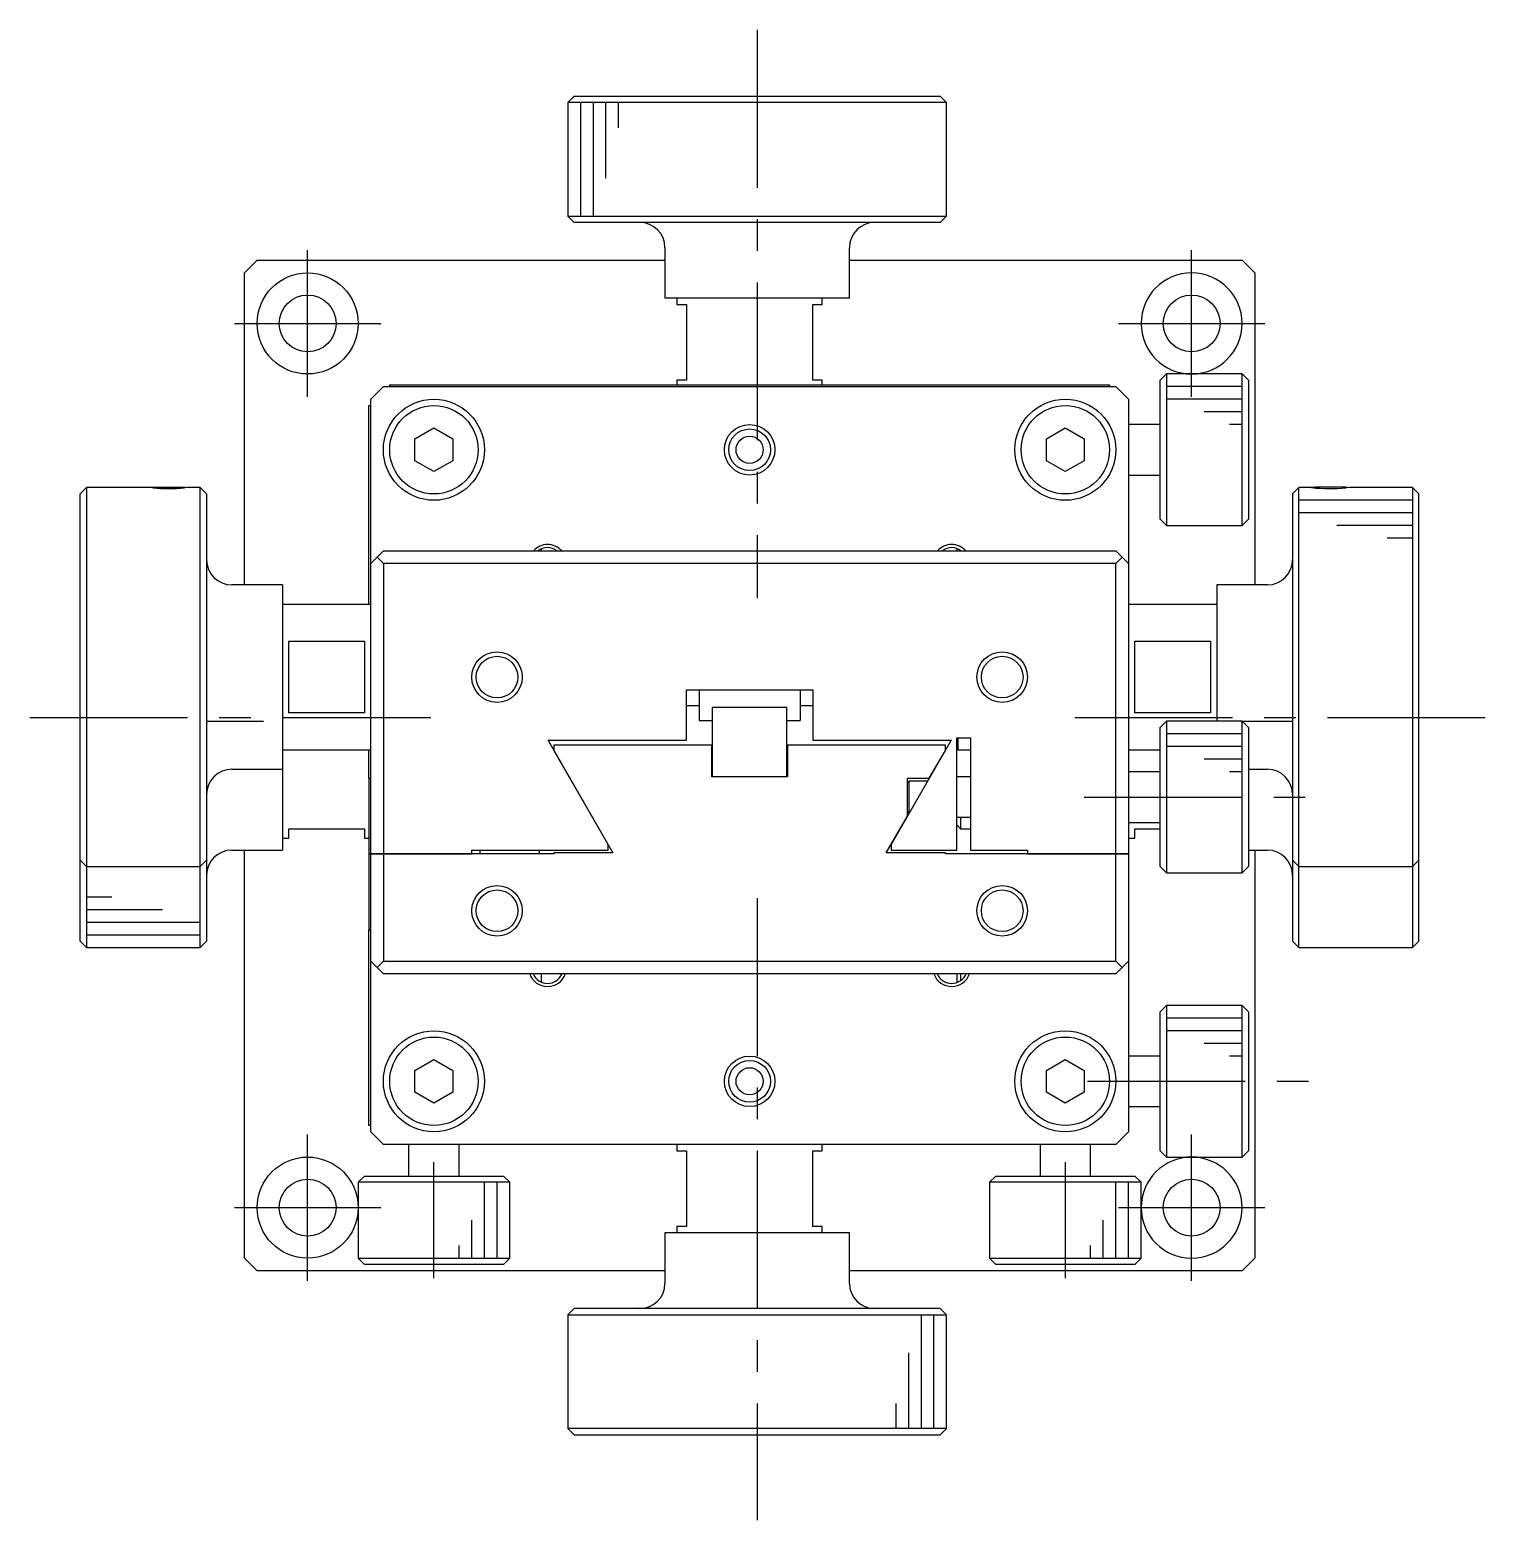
# Model space of a CAD drawing. Extents: x -223 to 406, y -20 to 447.
# Drawn here: x -2.9 to 112.3, y 171.2 to 289.2 of the extents above; entities that cross this region are included whole.
import ezdxf

# ---------------------------------------------------------------- set-up
doc = ezdxf.new("R2010")
doc.units = 0
doc.header["$LTSCALE"] = 10
doc.linetypes.add('CENTER', pattern=[2, 1.25, -0.25, 0.25, -0.25])
doc.layers.get('0').update_dxf_attribs({"linetype": 'CONTINUOUS'})
doc.layers.add('CENTER', color=1, linetype='CENTER')

msp = doc.modelspace()

# ---------------------------------------------------------------- linework, layer by layer
at = {"color": 7, "linetype": 'CONTINUOUS'}
for p, q in [((40.160316, 283.902926), (39.660316, 283.402926)), ((69.660316, 283.402926), (39.660316, 283.402926)), ((39.660316, 283.402926), (39.660316, 274.402926)), ((40.160316, 283.902926), (69.160316, 283.902926)), ((69.660316, 283.402926), (69.160316, 283.902926)), ((69.660316, 274.402926), (69.660316, 283.402926)), ((39.660316, 274.402926), (54.660316, 274.402926)), ((39.660316, 274.402926), (40.160316, 273.902926)), ((54.660316, 273.902926), (40.160316, 273.902926)), ((54.660316, 274.402926), (69.660316, 274.402926)), ((69.160316, 273.902926), (54.660316, 273.902926)), ((69.160316, 273.902926), (69.660316, 274.402926)), ((47.360316, 271.902926), (47.360316, 267.902926)), ((61.960316, 267.902926), (61.960316, 271.902926)), ((15.060316, 270.902926), (14.060316, 269.902926)), ((15.060316, 270.902926), (47.360316, 270.902926)), ((61.960316, 270.902926), (93.060316, 270.902926)), ((94.060316, 269.902926), (93.060316, 270.902926)), ((14.060316, 245.202926), (14.060316, 269.902926)), ((94.060316, 269.902926), (94.060316, 245.202926)), ((61.960316, 267.902926), (47.360316, 267.902926)), ((48.310316, 267.902926), (48.310316, 267.402926)), ((59.810316, 267.402926), (59.810316, 267.902926)), ((48.310316, 267.402926), (49.060316, 267.402926)), ((49.060316, 267.402926), (49.060316, 261.402926)), ((59.060316, 267.402926), (59.810316, 267.402926)), ((59.060316, 261.402926), (59.060316, 267.402926)), ((25.060316, 260.902926), (24.060316, 259.902926)), ((25.060316, 260.902926), (83.060316, 260.902926)), ((25.560316, 260.902926), (25.560316, 261.052926)), ((25.560316, 261.052926), (82.560316, 261.052926)), ((49.060316, 261.402926), (48.310316, 261.402926)), ((48.310316, 261.402926), (48.310316, 261.052926)), ((59.810316, 261.402926), (59.060316, 261.402926)), ((59.810316, 261.052926), (59.810316, 261.402926)), ((82.560316, 261.052926), (82.560316, 260.902926)), ((84.060316, 259.902926), (83.060316, 260.902926)), ((87.060316, 261.902926), (86.560316, 261.402926)), ((86.560316, 250.402926), (86.560316, 261.402926)), ((87.060316, 261.902926), (87.060316, 249.902926)), ((93.060316, 261.902926), (87.060316, 261.902926)), ((93.060316, 255.967684), (93.060316, 261.902926)), ((93.560316, 261.402926), (93.060316, 261.902926)), ((93.560316, 261.402926), (93.560316, 255.962288)), ((24.060316, 246.902926), (24.060316, 259.902926)), ((84.060316, 259.902926), (84.060316, 246.902926)), ((23.910316, 259.402926), (24.060316, 259.402926)), ((23.910316, 243.652926), (23.910316, 259.402926)), ((27.560316, 256.768951), (29.060316, 257.634976)), ((29.060316, 257.634976), (30.560316, 256.768951)), ((77.560316, 256.768951), (79.060316, 257.634976)), ((79.060316, 257.634976), (80.560316, 256.768951)), ((86.560316, 257.902926), (84.060335, 257.902926)), ((27.560316, 255.0369), (27.560316, 256.768951)), ((30.560316, 256.768951), (30.560316, 255.0369)), ((77.560316, 255.0369), (77.560316, 256.768951)), ((80.560316, 256.768951), (80.560316, 255.0369)), ((29.060316, 254.170875), (27.560316, 255.0369)), ((30.560316, 255.0369), (29.060316, 254.170875)), ((79.060316, 254.170875), (77.560316, 255.0369)), ((80.560316, 255.0369), (79.060316, 254.170875)), ((93.060316, 249.902926), (93.060316, 255.967684)), ((93.560316, 255.962288), (93.560316, 250.402926)), ((84.060316, 253.902926), (86.560316, 253.902926)), ((1.560316, 252.902926), (1.060316, 252.402926)), ((1.560316, 252.902926), (1.560316, 222.902926)), ((6.751103, 252.902926), (1.560316, 252.902926)), ((6.810316, 252.932532), (6.751103, 252.902926)), ((6.810316, 252.932532), (6.812029, 252.932532)), ((6.812029, 252.932532), (6.825705, 252.932532)), ((6.825705, 252.932532), (9.310316, 252.932532)), ((9.369528, 252.902926), (9.310316, 252.932532)), ((10.560316, 252.902926), (9.560311, 252.902926)), ((10.560316, 222.902926), (10.560316, 252.902926)), ((11.060316, 252.402926), (10.560316, 252.902926)), ((97.560316, 252.902926), (97.060316, 252.402926)), ((97.560316, 222.902926), (97.560316, 252.902926)), ((98.751103, 252.902926), (97.560316, 252.902926)), ((98.810316, 252.932532), (98.751103, 252.902926)), ((101.310316, 252.932532), (98.810316, 252.932532)), ((101.369528, 252.902926), (101.310316, 252.932532)), ((106.560316, 252.902926), (101.560311, 252.902926)), ((106.560316, 252.902926), (106.560316, 222.902926)), ((107.060316, 252.402926), (106.560316, 252.902926)), ((1.060316, 223.402926), (1.060316, 252.402926)), ((11.060316, 252.402926), (11.060316, 223.402926)), ((97.060316, 252.402926), (97.060316, 223.402926)), ((107.060316, 223.402926), (107.060316, 252.402926)), ((86.560316, 250.402926), (87.060316, 249.902926)), ((93.060316, 249.902926), (93.560316, 250.402926)), ((87.060316, 249.902926), (93.060316, 249.902926)), ((24.560316, 247.402926), (25.060316, 247.902926)), ((25.060316, 247.902926), (83.060316, 247.902926)), ((37.560316, 248.04857), (37.560316, 247.902926)), ((70.460316, 248.087198), (70.460316, 247.902926)), ((70.760316, 247.938541), (70.760316, 247.902926)), ((83.060316, 247.902926), (83.560316, 247.402926)), ((24.060316, 246.902926), (24.560316, 247.402926)), ((24.060316, 223.902926), (24.060316, 246.902926)), ((24.560316, 247.402926), (25.060316, 246.902926)), ((25.060316, 246.902926), (25.060316, 223.902926)), ((83.060316, 246.902926), (25.060316, 246.902926)), ((83.060316, 246.902926), (83.560316, 247.402926)), ((83.060316, 223.902926), (83.060316, 246.902926)), ((83.560316, 247.402926), (84.060316, 246.902926)), ((84.060316, 246.902926), (84.060316, 223.902926)), ((1.560316, 246.502926), (1.560316, 222.902926)), ((10.560316, 241.402926), (10.560316, 246.502926)), ((97.560316, 241.402926), (97.560316, 246.502926)), ((106.560316, 246.502926), (106.560316, 222.902926)), ((17.060316, 245.202926), (13.060316, 245.202926)), ((17.060316, 245.202926), (17.060316, 230.602926)), ((91.060316, 245.202926), (91.060316, 234.402926)), ((95.060316, 245.202926), (91.060316, 245.202926)), ((24.060316, 243.652926), (17.060316, 243.652926)), ((91.060316, 243.652926), (84.060316, 243.652926)), ((17.560316, 235.063471), (17.560316, 240.74238)), ((17.560316, 240.74238), (23.560316, 240.74238)), ((23.560316, 240.74238), (23.560316, 235.063471)), ((84.560316, 235.063471), (84.560316, 240.74238)), ((84.560316, 240.74238), (90.560316, 240.74238)), ((90.560316, 240.74238), (90.560316, 235.063471)), ((49.060316, 236.902926), (59.060316, 236.902926)), ((49.060316, 232.902926), (49.060316, 236.902926)), ((50.060316, 236.902926), (50.060316, 234.477926)), ((58.060316, 236.902926), (58.060316, 234.477926)), ((59.060316, 236.902926), (59.060316, 232.902926)), ((23.560316, 235.063471), (17.560316, 235.063471)), ((49.060316, 235.652926), (50.060316, 235.652926)), ((51.110316, 230.002926), (51.110316, 235.502926)), ((57.010316, 235.502926), (51.110316, 235.502926)), ((57.010316, 230.002926), (57.010316, 235.502926)), ((58.060316, 235.652926), (59.060316, 235.652926)), ((90.560316, 235.063471), (84.560316, 235.063471)), ((10.560316, 231.502926), (10.560316, 234.402926)), ((11.060316, 234.402926), (15.560316, 234.402926)), ((50.060316, 234.477926), (51.110316, 234.477926)), ((57.010316, 234.477926), (58.060316, 234.477926)), ((87.060316, 234.402926), (86.560316, 233.902926)), ((86.560316, 222.902926), (86.560316, 233.902926)), ((87.060316, 234.402926), (87.060316, 222.402926)), ((93.060316, 234.402926), (87.060316, 234.402926)), ((93.060316, 222.403275), (93.060316, 234.402926)), ((93.560316, 233.902926), (93.060316, 234.402926)), ((93.060316, 234.402926), (97.060316, 234.402926)), ((93.560316, 233.902926), (93.560316, 222.903246)), ((97.560316, 231.502926), (97.560316, 234.402926)), ((42.860316, 224.65126), (38.096214, 232.902926)), ((38.096214, 232.902926), (49.060316, 232.902926)), ((38.560316, 232.502926), (38.560316, 232.10285)), ((51.060316, 232.502926), (38.560316, 232.502926)), ((51.060316, 230.002926), (51.060316, 232.502926)), ((57.060316, 232.502926), (57.060316, 230.002926)), ((69.560316, 232.502926), (57.060316, 232.502926)), ((59.060316, 232.902926), (70.024417, 232.902926)), ((70.024417, 232.902926), (65.260316, 224.65126)), ((69.560316, 232.10285), (69.560316, 232.502926)), ((70.460316, 224.202926), (70.460316, 233.102926)), ((70.460316, 233.102926), (71.560316, 233.102926)), ((70.560316, 233.102926), (70.560316, 232.152926)), ((71.560316, 233.102926), (71.560316, 224.202926)), ((10.560316, 222.902926), (10.560316, 231.502926)), ((17.060316, 232.152926), (24.060316, 232.152926)), ((23.910316, 229.902926), (23.910316, 232.152926)), ((38.560316, 232.10285), (43.236809, 224.002926)), ((68.290189, 229.902926), (69.560316, 232.10285)), ((70.560316, 232.152926), (71.560316, 232.152926)), ((84.060316, 232.152926), (86.560316, 232.152926)), ((97.560316, 222.902926), (97.560316, 231.502926)), ((13.060316, 230.602926), (17.060316, 230.602926)), ((17.060316, 230.602926), (17.060316, 224.202926)), ((86.560316, 230.402926), (84.060335, 230.402926)), ((93.560316, 230.602926), (95.060316, 230.602926)), ((24.060316, 229.902926), (23.910316, 229.902926)), ((23.910316, 229.902926), (23.910316, 223.902926)), ((57.060316, 230.002926), (51.060316, 230.002926)), ((66.560316, 229.902926), (68.290189, 229.902926)), ((66.560316, 226.906698), (66.560316, 229.902926)), ((66.660316, 229.652926), (66.560316, 229.552926)), ((66.660316, 229.652926), (66.660316, 227.152926)), ((68.148029, 229.652926), (66.660316, 229.652926)), ((71.560316, 230.002926), (70.460316, 230.002926)), ((64.883822, 224.002926), (66.560316, 226.906698)), ((66.560316, 227.252926), (66.660316, 227.152926)), ((66.660316, 227.152926), (66.704653, 227.152926)), ((70.460316, 226.802926), (71.560316, 226.802926)), ((70.760316, 226.802926), (70.760316, 225.902926)), ((17.560316, 225.152926), (17.560316, 225.902926)), ((17.560316, 225.902926), (23.560316, 225.902926)), ((23.560316, 225.902926), (23.560316, 225.152926)), ((70.460316, 226.202926), (70.510316, 226.152926)), ((70.510316, 226.152926), (70.760316, 225.902926)), ((70.760316, 225.902926), (71.560296, 225.902926)), ((84.060335, 226.402926), (86.560316, 226.402926)), ((84.560316, 225.152926), (84.560316, 225.902926)), ((84.560316, 225.902926), (86.560316, 225.902926)), ((13.060316, 224.202926), (17.060316, 224.202926)), ((14.060316, 191.902926), (14.060316, 224.202926)), ((17.060316, 225.152926), (17.560316, 225.152926)), ((23.560316, 225.152926), (23.910316, 225.152926)), ((32.060316, 223.902926), (32.060316, 224.202926)), ((32.060316, 224.202926), (42.860316, 224.202926)), ((32.710316, 224.202926), (32.710316, 223.902926)), ((37.410316, 223.902926), (37.410316, 224.202926)), ((42.860316, 224.202926), (42.860316, 224.65126)), ((65.260316, 224.65126), (65.260316, 224.202926)), ((65.260316, 224.202926), (70.460316, 224.202926)), ((71.560316, 224.202926), (76.060316, 224.202926)), ((76.060316, 224.202926), (76.060316, 223.902926)), ((84.060316, 225.152926), (84.560316, 225.152926)), ((93.560316, 224.202926), (95.060316, 224.202926)), ((94.060316, 224.202926), (94.060316, 191.902926)), ((1.060316, 217.002926), (1.060316, 223.402926)), ((1.060316, 223.402926), (1.560316, 222.902926)), ((10.560316, 222.902926), (11.060316, 223.402926)), ((11.060316, 223.402926), (11.060316, 217.002926)), ((24.060316, 223.902926), (23.910316, 223.902926)), ((23.910316, 223.902926), (23.910316, 217.902926)), ((24.060316, 223.902926), (23.910316, 223.902926)), ((24.060316, 215.402926), (24.060316, 223.902926)), ((24.060316, 223.902926), (25.060316, 223.902926)), ((25.060316, 223.902926), (24.060316, 223.902926)), ((25.060316, 223.902926), (25.060316, 215.402926)), ((32.060316, 223.902926), (25.060316, 223.902926)), ((25.060316, 223.902926), (32.060316, 223.902926)), ((38.560316, 223.902926), (32.060316, 223.902926)), ((38.560316, 224.002926), (38.560316, 223.902926)), ((43.236809, 224.002926), (38.560316, 224.002926)), ((69.560316, 224.002926), (64.883822, 224.002926)), ((69.560316, 223.902926), (69.560316, 224.002926)), ((76.060316, 223.902926), (69.560316, 223.902926)), ((83.060316, 223.902926), (76.060316, 223.902926)), ((76.060316, 223.902926), (83.060316, 223.902926)), ((83.060316, 215.402926), (83.060316, 223.902926)), ((83.060316, 223.902926), (84.060316, 223.902926)), ((84.060316, 223.902926), (83.060316, 223.902926)), ((84.060316, 223.902926), (84.060316, 215.402926)), ((97.060316, 223.402926), (97.060316, 217.002926)), ((97.060316, 223.402926), (97.560316, 222.902926)), ((106.560316, 222.902926), (107.060316, 223.402926)), ((107.060316, 217.002926), (107.060316, 223.402926)), ((1.560316, 222.902926), (1.560316, 216.502926)), ((1.560316, 222.902926), (10.560316, 222.902926)), ((10.560316, 216.502926), (10.560316, 222.902926)), ((86.560316, 222.902926), (87.060316, 222.402926)), ((87.060316, 222.402926), (93.060316, 222.402926)), ((93.060316, 222.402926), (93.560316, 222.902926)), ((93.060316, 222.402926), (93.060316, 222.403275)), ((93.560316, 222.903246), (93.560316, 222.902926)), ((97.560316, 216.502926), (97.560316, 222.902926)), ((97.560316, 222.902926), (106.560316, 222.902926)), ((106.560316, 222.902926), (106.560316, 216.502926)), ((23.910316, 217.902926), (24.060316, 217.902926)), ((23.910316, 202.402926), (23.910316, 217.902926)), ((1.060316, 217.002926), (1.560316, 216.502926)), ((1.560316, 216.502926), (10.560316, 216.502926)), ((10.560316, 216.502926), (11.060316, 217.002926)), ((97.060316, 217.002926), (97.560316, 216.502926)), ((97.560316, 216.502926), (106.560316, 216.502926)), ((106.560316, 216.502926), (107.060316, 217.002926)), ((24.560316, 214.902926), (24.060316, 215.402926)), ((24.060316, 201.902926), (24.060316, 215.402926)), ((25.060316, 215.402926), (24.560316, 214.902926)), ((24.560316, 214.902926), (25.060316, 214.402926)), ((25.060316, 215.402926), (83.060316, 215.402926)), ((83.560316, 214.902926), (83.060316, 215.402926)), ((83.060316, 214.402926), (83.560316, 214.902926)), ((84.060316, 215.402926), (83.560316, 214.902926)), ((84.060316, 215.402926), (84.060316, 201.902926)), ((83.060316, 214.402926), (25.060316, 214.402926)), ((37.560316, 214.402926), (37.560316, 213.757282)), ((70.460316, 214.402926), (70.460316, 213.718654)), ((70.760316, 214.402926), (70.760316, 213.86731)), ((87.060316, 211.902926), (86.560316, 211.402926)), ((86.560316, 200.402926), (86.560316, 211.402926)), ((87.060316, 211.902926), (87.060316, 199.902926)), ((93.060316, 211.902926), (87.060316, 211.902926)), ((93.060316, 205.967684), (93.060316, 211.902926)), ((93.560316, 211.402926), (93.060316, 211.902926)), ((93.560316, 211.402926), (93.560316, 205.962288)), ((86.560316, 207.902926), (84.060316, 207.902926)), ((27.560316, 206.768951), (29.060316, 207.634976)), ((27.560316, 205.0369), (27.560316, 206.768951)), ((29.060316, 207.634976), (30.560316, 206.768951)), ((30.560316, 206.768951), (30.560316, 205.0369)), ((77.560316, 206.768951), (79.060316, 207.634976)), ((77.560316, 205.0369), (77.560316, 206.768951)), ((79.060316, 207.634976), (80.560316, 206.768951)), ((80.560316, 206.768951), (80.560316, 205.0369)), ((93.060316, 199.902926), (93.060316, 205.967684)), ((93.560316, 205.962288), (93.560316, 200.402926)), ((29.060316, 204.170875), (27.560316, 205.0369)), ((30.560316, 205.0369), (29.060316, 204.170875)), ((79.060316, 204.170875), (77.560316, 205.0369)), ((80.560316, 205.0369), (79.060316, 204.170875)), ((84.060335, 203.902926), (86.560316, 203.902926)), ((24.060316, 202.402926), (23.910316, 202.402926)), ((24.060316, 201.902926), (25.060316, 200.902926)), ((83.060316, 200.902926), (84.060316, 201.902926)), ((83.060316, 200.902926), (25.060316, 200.902926)), ((27.060316, 200.902906), (27.060316, 198.402926)), ((31.060316, 198.402926), (31.060316, 200.902926)), ((48.310316, 200.902926), (48.310316, 200.402926)), ((59.810316, 200.402926), (59.810316, 200.902926)), ((77.060316, 200.902926), (77.060316, 198.402926)), ((81.060316, 198.402926), (81.060316, 200.902906)), ((48.310316, 200.402926), (49.060316, 200.402926)), ((49.060316, 200.402926), (49.060316, 194.402926)), ((59.060316, 200.402926), (59.810316, 200.402926)), ((59.060316, 194.402926), (59.060316, 200.402926)), ((86.560316, 200.402926), (87.060316, 199.902926)), ((87.060316, 199.902926), (93.060316, 199.902926)), ((93.060316, 199.902926), (93.560316, 200.402926)), ((23.560316, 198.402926), (23.060316, 197.902926)), ((23.560316, 198.402926), (34.560316, 198.402926)), ((35.060316, 197.902926), (34.560316, 198.402926)), ((73.560316, 198.402926), (73.060316, 197.902926)), ((73.560316, 198.402926), (84.560316, 198.402926)), ((85.060316, 197.902926), (84.560316, 198.402926)), ((35.060316, 197.902926), (23.060316, 197.902926)), ((23.060316, 197.902926), (23.060316, 191.902926)), ((35.060316, 191.902926), (35.060316, 197.902926)), ((85.060316, 197.902926), (73.060316, 197.902926)), ((73.060316, 197.902926), (73.060316, 191.902926)), ((85.060316, 191.902926), (85.060316, 197.902926)), ((61.960316, 193.902926), (47.360316, 193.902926)), ((47.360316, 193.902926), (47.360316, 189.902926)), ((49.060316, 194.402926), (48.310316, 194.402926)), ((48.310316, 194.402926), (48.310316, 193.902926)), ((59.810316, 194.402926), (59.060316, 194.402926)), ((59.810316, 193.902926), (59.810316, 194.402926)), ((61.960316, 189.902926), (61.960316, 193.902926)), ((14.060316, 191.902926), (15.060316, 190.902926)), ((23.060316, 191.902926), (29.125074, 191.902926)), ((23.060316, 191.902926), (23.560316, 191.402926)), ((29.119678, 191.402926), (23.560316, 191.402926)), ((34.560316, 191.402926), (29.119678, 191.402926)), ((29.125074, 191.902926), (35.060316, 191.902926)), ((34.560316, 191.402926), (35.060316, 191.902926)), ((73.060316, 191.902926), (79.125074, 191.902926)), ((73.060316, 191.902926), (73.560316, 191.402926)), ((79.119678, 191.402926), (73.560316, 191.402926)), ((84.560316, 191.402926), (79.119678, 191.402926)), ((79.125074, 191.902926), (85.060316, 191.902926)), ((84.560316, 191.402926), (85.060316, 191.902926)), ((93.060316, 190.902926), (94.060316, 191.902926)), ((47.360316, 190.902926), (15.060316, 190.902926)), ((93.060316, 190.902926), (61.960316, 190.902926)), ((40.160316, 187.902926), (39.660316, 187.402926)), ((54.660316, 187.902926), (40.160316, 187.902926)), ((69.160316, 187.902926), (54.660316, 187.902926)), ((69.660316, 187.402926), (69.160316, 187.902926)), ((39.660316, 187.402926), (54.660316, 187.402926)), ((39.660316, 187.402926), (39.660316, 178.402926)), ((54.660316, 187.402926), (69.660316, 187.402926)), ((69.660316, 178.402926), (69.660316, 187.402926)), ((69.660316, 178.402926), (39.660316, 178.402926)), ((39.660316, 178.402926), (40.160316, 177.902926)), ((69.160316, 177.902926), (69.660316, 178.402926)), ((40.160316, 177.902926), (69.160316, 177.902926))]:
    msp.add_line(p, q, dxfattribs=at)
at = {"color": 3, "linetype": 'CONTINUOUS'}
for p, q in [((40.660316, 283.402926), (40.660316, 274.402926)), ((41.660316, 283.402926), (41.660316, 274.402926)), ((42.660316, 283.402926), (42.660316, 277.402926)), ((43.660316, 283.402926), (43.660316, 281.402926)), ((93.060316, 260.902926), (87.060316, 260.902926)), ((93.060316, 259.902926), (87.060316, 259.902926)), ((93.060316, 258.902926), (90.060316, 258.902926)), ((93.060316, 257.902926), (92.060316, 257.902926)), ((6.808264, 252.880163), (6.560321, 252.902926)), ((9.560311, 252.902926), (9.297799, 252.878952)), ((101.560311, 252.902926), (101.312234, 252.880152)), ((106.560316, 251.902926), (97.560316, 251.902926)), ((106.560316, 250.902926), (97.560316, 250.902926)), ((106.560316, 249.902926), (100.560316, 249.902926)), ((106.560316, 248.902926), (104.560316, 248.902926)), ((93.060316, 233.402926), (87.060316, 233.402926)), ((93.060316, 232.402926), (87.060316, 232.402926)), ((93.060316, 231.402926), (90.060316, 231.402926)), ((93.060316, 230.402926), (92.060316, 230.402926)), ((1.560316, 220.502926), (3.560316, 220.502926)), ((1.560316, 219.502926), (7.560316, 219.502926)), ((1.560316, 218.502926), (10.560316, 218.502926)), ((1.560316, 217.502926), (10.560316, 217.502926)), ((93.060316, 210.902926), (87.060316, 210.902926)), ((93.060316, 209.902926), (87.060316, 209.902926)), ((93.060316, 208.902926), (90.060316, 208.902926)), ((93.060316, 207.902926), (92.060316, 207.902926)), ((33.060316, 191.902926), (33.060316, 197.902926)), ((34.060316, 191.902926), (34.060316, 197.902926)), ((83.060316, 191.902926), (83.060316, 197.902926)), ((84.060316, 191.902926), (84.060316, 197.902926)), ((32.060316, 191.902926), (32.060316, 194.902926)), ((82.060316, 191.902926), (82.060316, 194.902926)), ((31.060316, 191.902926), (31.060316, 192.902926)), ((81.060316, 191.902926), (81.060316, 192.902926)), ((67.660316, 178.402926), (67.660316, 187.402926)), ((68.660316, 178.402926), (68.660316, 187.402926)), ((66.660316, 178.402926), (66.660316, 184.402926)), ((65.660316, 178.402926), (65.660316, 180.402926))]:
    msp.add_line(p, q, dxfattribs=at)
at = {"color": 7, "linetype": 'CONTINUOUS'}
for centre, radius in [((19.060316, 265.902926), 4), ((19.060316, 265.902926), 2.25), ((89.060316, 265.902926), 2.25), ((29.060316, 255.902926), 4), ((79.060316, 255.902926), 4), ((29.060316, 255.902926), 3.5), ((79.060316, 255.902926), 3.5), ((54.060316, 255.902926), 1.65), ((54.060316, 255.902926), 1.075), ((34.060316, 237.902926), 1.65), ((74.060316, 237.902926), 1.65), ((34.060316, 219.402926), 1.65), ((74.060316, 219.402926), 1.65), ((29.060316, 205.902926), 4), ((29.060316, 205.902926), 3.5), ((79.060316, 205.902926), 4), ((79.060316, 205.902926), 3.5), ((54.060316, 205.902926), 1.65), ((54.060316, 205.902926), 1.075), ((19.060316, 195.902926), 4), ((19.060316, 195.902926), 2.25), ((89.060316, 195.902926), 2.25)]:
    msp.add_circle(centre, radius, dxfattribs=at)
at = {"color": 3, "linetype": 'CONTINUOUS'}
for centre in [(54.060316, 255.902926), (34.060316, 237.902926), (74.060316, 237.902926), (34.060316, 219.402926), (74.060316, 219.402926), (54.060316, 205.902926)]:
    msp.add_circle(centre, 2, dxfattribs=at)
at = {"color": 7, "linetype": 'CONTINUOUS'}
for centre, radius, start, end in [((45.360316, 271.902926), 2, 0, 90), ((63.960316, 271.902926), 2, 90, 180), ((89.060316, 265.902926), 4, 0, 270), ((89.060316, 265.902926), 4, 270, 0), ((38.060316, 246.902926), 1.25, 53.130102, 126.869898), ((70.060316, 246.902926), 1.25, 53.130102, 126.869898), ((13.060316, 247.202926), 2, 180, 270), ((95.060316, 247.202926), 2, 270, 0), ((13.060316, 228.602926), 2, 90, 180), ((95.060316, 228.602926), 2, 0, 90), ((13.060316, 222.202926), 2, 90, 180), ((95.060316, 222.202926), 2, 0, 90), ((38.060316, 214.902926), 1.25, 203.578178, 336.421822), ((70.060316, 214.902926), 1.25, 203.578178, 336.421822), ((89.060316, 195.902926), 4, 90, 180), ((89.060316, 195.902926), 4, 0, 90), ((89.060316, 195.902926), 4, 180, 0), ((45.360316, 189.902926), 2, 270, 0), ((63.960316, 189.902926), 2, 180, 270)]:
    msp.add_arc(centre, radius, start, end, dxfattribs=at)
at = {"color": 3, "linetype": 'CONTINUOUS'}
for centre, radius, start, end in [((8.060293, 267.810258), 14.9825, 265.206426, 274.737844), ((100.059816, 267.81975), 14.992003, 264.259697, 274.792024), ((38.060316, 246.902926), 1.5, 41.810315, 138.189685), ((70.060316, 246.902926), 1.5, 41.810315, 138.189685), ((38.060316, 214.902926), 1.5, 199.471221, 340.528779), ((70.060316, 214.902926), 1.5, 199.471221, 340.528779)]:
    msp.add_arc(centre, radius, start, end, dxfattribs=at)
at = {"layer": 'CENTER', "color": 1, "linetype": 'CENTER'}
for p, q in [((54.660316, 289.152926), (54.660316, 244.152926)), ((19.060316, 260.102926), (19.060316, 271.702926)), ((89.060316, 260.102926), (89.060316, 271.702926)), ((13.260316, 265.902926), (24.860316, 265.902926)), ((83.260316, 265.902926), (94.860316, 265.902926)), ((-2.939684, 234.702926), (28.810316, 234.702926)), ((79.810316, 234.702926), (112.310316, 234.702926)), ((80.560316, 228.402926), (100.310316, 228.402926)), ((54.660316, 220.402926), (54.660316, 171.152926)), ((80.810316, 205.902926), (100.560316, 205.902926)), ((19.060316, 190.102926), (19.060316, 201.702926)), ((89.060316, 190.102926), (89.060316, 201.702926)), ((29.060316, 190.302926), (29.060316, 199.502926)), ((79.060316, 199.502926), (79.060316, 190.302926)), ((13.260316, 195.902926), (24.860316, 195.902926)), ((83.260316, 195.902926), (94.860316, 195.902926))]:
    msp.add_line(p, q, dxfattribs=at)

doc.saveas('drawing.dxf')
